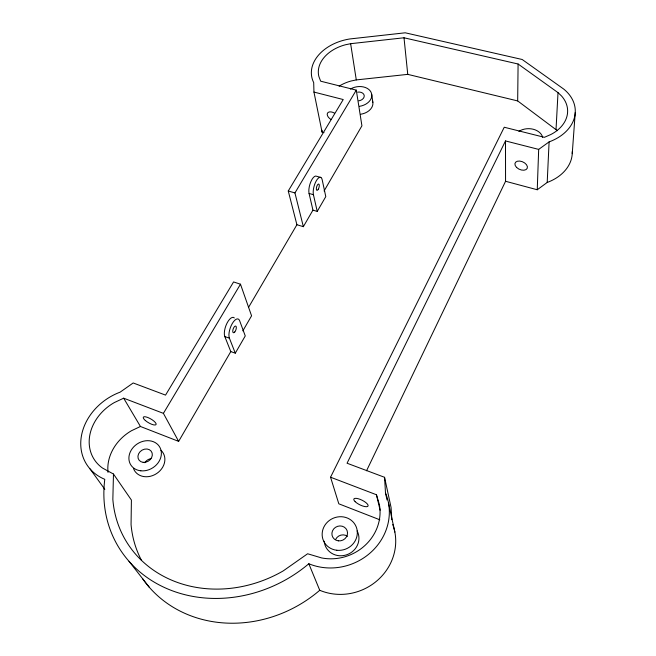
<?xml version="1.0" encoding="UTF-8"?>
<svg xmlns="http://www.w3.org/2000/svg" width="656" height="656" viewBox="0 0 656 656"><rect width="100%" height="100%" fill="white"/><g stroke="black" fill="none" stroke-linecap="round" stroke-linejoin="round"><path stroke-width="0.98" d="M557.403 130.692L517.674 100.926L518.092 64.009L404.006 37.777L350.632 43.69L345.318 44.797A35.908 25.42 -9.9 0 0 318.906 76.596L320.661 81.188L356.29 90.126L361.923 125.813L324.08 190.978M234.323 317.922A11.013 4.518 -70.7 0 0 227.017 323.154A11.013 4.518 -70.7 0 0 224.819 336.585L230.797 351.591L178.645 441.373L163.41 413.362L123.664 398.184L114.267 402.595A44.985 37.171 -31.9 0 0 102.582 468.097L113.472 474.034L112.848 499.355A121.04 106.051 -29.9 0 0 283.236 570.892L307.623 553.762L321.661 557.944A47.166 43.649 -23 0 0 379.381 504.628L376.446 494.747L330.55 477.215L504.243 127.239L544.414 137.317L550.909 134.48A38.507 28.069 -2.1 0 0 561.552 95.997L558.01 92.627L518.092 64.009M538.674 149.396L505.497 140.933L505.563 181.277L537.248 189.756L538.674 149.396L549.097 141.893A46.076 33.587 -2 0 0 563.701 89.06L522.176 59.491L405.236 32.8L349.951 38.942A42.968 30.414 -9.9 0 0 313.699 82.59L313.953 92.07L322.071 132.135L324.007 132.66M537.248 189.756L547.202 182.458L549.097 141.893M556.042 129.355L558.01 92.627M572.237 153.684L575.255 112.406M366.54 470.778L505.563 181.277M505.497 140.933L347.057 463.226L384.555 477.297L391.074 507.506L391.837 519.65M235.291 353.174L245.254 335.938L239.637 320.71A11.029 4.477 -70.7 0 0 232.273 323.547A11.029 4.477 -70.7 0 0 229.403 338.184L235.291 353.174L230.797 351.591M317.233 211.404L325.786 196.611L322.186 179.752A10.225 3.821 -74.3 0 0 316.364 180.695A10.225 3.821 -74.3 0 0 313.429 194.701L317.233 211.404L312.945 210.141L309.066 193.438A10.209 3.854 -74.3 0 1 310.895 181.589A10.209 3.854 -74.3 0 1 316.545 176.243L320.899 177.481M242.835 330.862L251.568 315.831L240.481 284.204L233.577 281.941L165.542 395.109L133.193 382.965L120.138 392.149A53.841 44.493 -31.9 0 0 81.418 435.961A53.841 44.493 -31.9 0 0 104.788 479.323A130.142 114.062 -30 0 0 168.51 589.285A130.142 114.062 -30 0 0 308.82 563.75A56.457 52.25 -23 0 0 371.271 551.991A56.457 52.25 -23 0 0 385.507 493.074L384.555 477.297M313.953 92.07L343.227 99.54L288.255 190.986L296.906 224.729L303.351 226.673L312.945 210.141M248.517 307.434L296.906 224.729M163.41 413.362L240.481 284.204M303.351 226.673L294.946 192.93L356.29 90.126M178.645 441.373L140.441 426.482L131.471 430.73A42.976 36.137 -33.1 0 0 108.043 472.386M517.674 100.926L407.753 74.366L356.29 79.917L351.165 80.983A34.588 25.125 -9.8 0 0 339.127 86.157M309.066 193.438L313.429 194.701M288.255 190.986L294.946 192.93M224.819 336.585L229.403 338.184M379.791 519.773L338.816 503.808L330.55 477.215M129.035 561.323L149.429 587.423M90.003 468.86L104.821 489.327M113.472 474.034L131.405 500.052L131.061 524.554A115.481 102.738 -31.5 0 0 141.491 560.339M123.664 398.184L140.441 426.482M308.82 563.75L319.743 590.285A53.431 50.233 -25.1 0 0 378.02 579.879A53.431 50.233 -25.1 0 0 392.747 524.513M376.446 494.747L380.119 510.237M388.467 502.865L394.871 532.106M385.507 493.074L387.032 499.987M350.632 43.69L356.29 79.917M371.731 94.423L372.862 102.377M404.006 37.777L407.753 74.366M322.014 130.265L322.071 132.135M319.743 590.285A123.394 110.011 -31.8 0 1 142.516 578.584M572.262 151.651A44.034 32.997 -1.5 0 1 547.202 182.458M335.642 539.421A7.765 7.298 -25.1 0 1 347.524 536.354M144.869 462.726A7.437 6.265 -33.3 0 1 151.052 458.634M357.651 92.135A6.068 4.387 -9.9 0 1 364.219 95.571A6.068 4.387 -9.9 0 1 358.799 100.827M372.419 100.721A13.538 9.84 -9.8 0 1 360.759 114.226M160.958 450.278A16.826 14.153 -33.1 0 1 156.661 473.542A16.826 14.153 -33.1 0 1 133.48 468.474M357.135 530.934A17.589 16.507 -24.8 0 1 346.188 554.951A17.589 16.507 -24.8 0 1 324.195 541.192M331.1 119.564A6.224 3.633 32.1 0 1 327.475 113.176A6.224 3.633 32.1 0 1 334.552 113.176M350.411 89.068A13.653 9.865 -9.9 0 1 370.952 92.045A13.653 9.865 -9.9 0 1 359.521 106.321M518.888 131.356A14.612 10.857 -1.7 0 1 542.66 137.325M338.373 540.847A7.905 7.396 -24.3 0 0 347.049 530.499A7.905 7.396 -24.3 0 0 333.707 528.916A7.905 7.396 -24.3 0 0 338.373 540.847M143.18 462.349A7.552 6.33 -32.8 0 0 152.118 453.001A7.552 6.33 -32.8 0 0 140.081 451.697A7.552 6.33 -32.8 0 0 143.18 462.349M145.312 420.48A7.355 2.214 30 0 0 156.013 424.637A7.355 2.214 30 0 0 147.805 417.487A7.355 2.214 30 0 0 145.312 420.48M355.167 501.676A7.913 2.558 26.4 0 0 367.524 506.506A7.913 2.558 26.4 0 0 360.185 499.38A7.913 2.558 26.4 0 0 355.167 501.676M318.275 189.272A3.272 1.222 -74.3 0 0 318.808 184.082A3.272 1.222 -74.3 0 0 316.381 188.215A3.272 1.222 -74.3 0 0 318.275 189.272M234.799 331.944A3.526 1.435 -70.7 0 0 235.939 326.221A3.526 1.435 -70.7 0 0 232.88 330.05A3.526 1.435 -70.7 0 0 234.799 331.944M516.649 167.493A6.626 4.1 23.9 0 0 527.203 168.354A6.626 4.1 23.9 0 0 519.634 161.056A6.626 4.1 23.9 0 0 516.649 167.493M336.807 550.261A17.786 16.638 -24.3 0 0 356.224 526.883A17.786 16.638 -24.3 0 0 326.171 523.48A17.786 16.638 -24.3 0 0 336.807 550.261M140.827 470.803A16.999 14.243 -32.8 0 0 160.851 449.68A16.999 14.243 -32.8 0 0 133.726 446.867A16.999 14.243 -32.8 0 0 140.827 470.803"/></g></svg>
